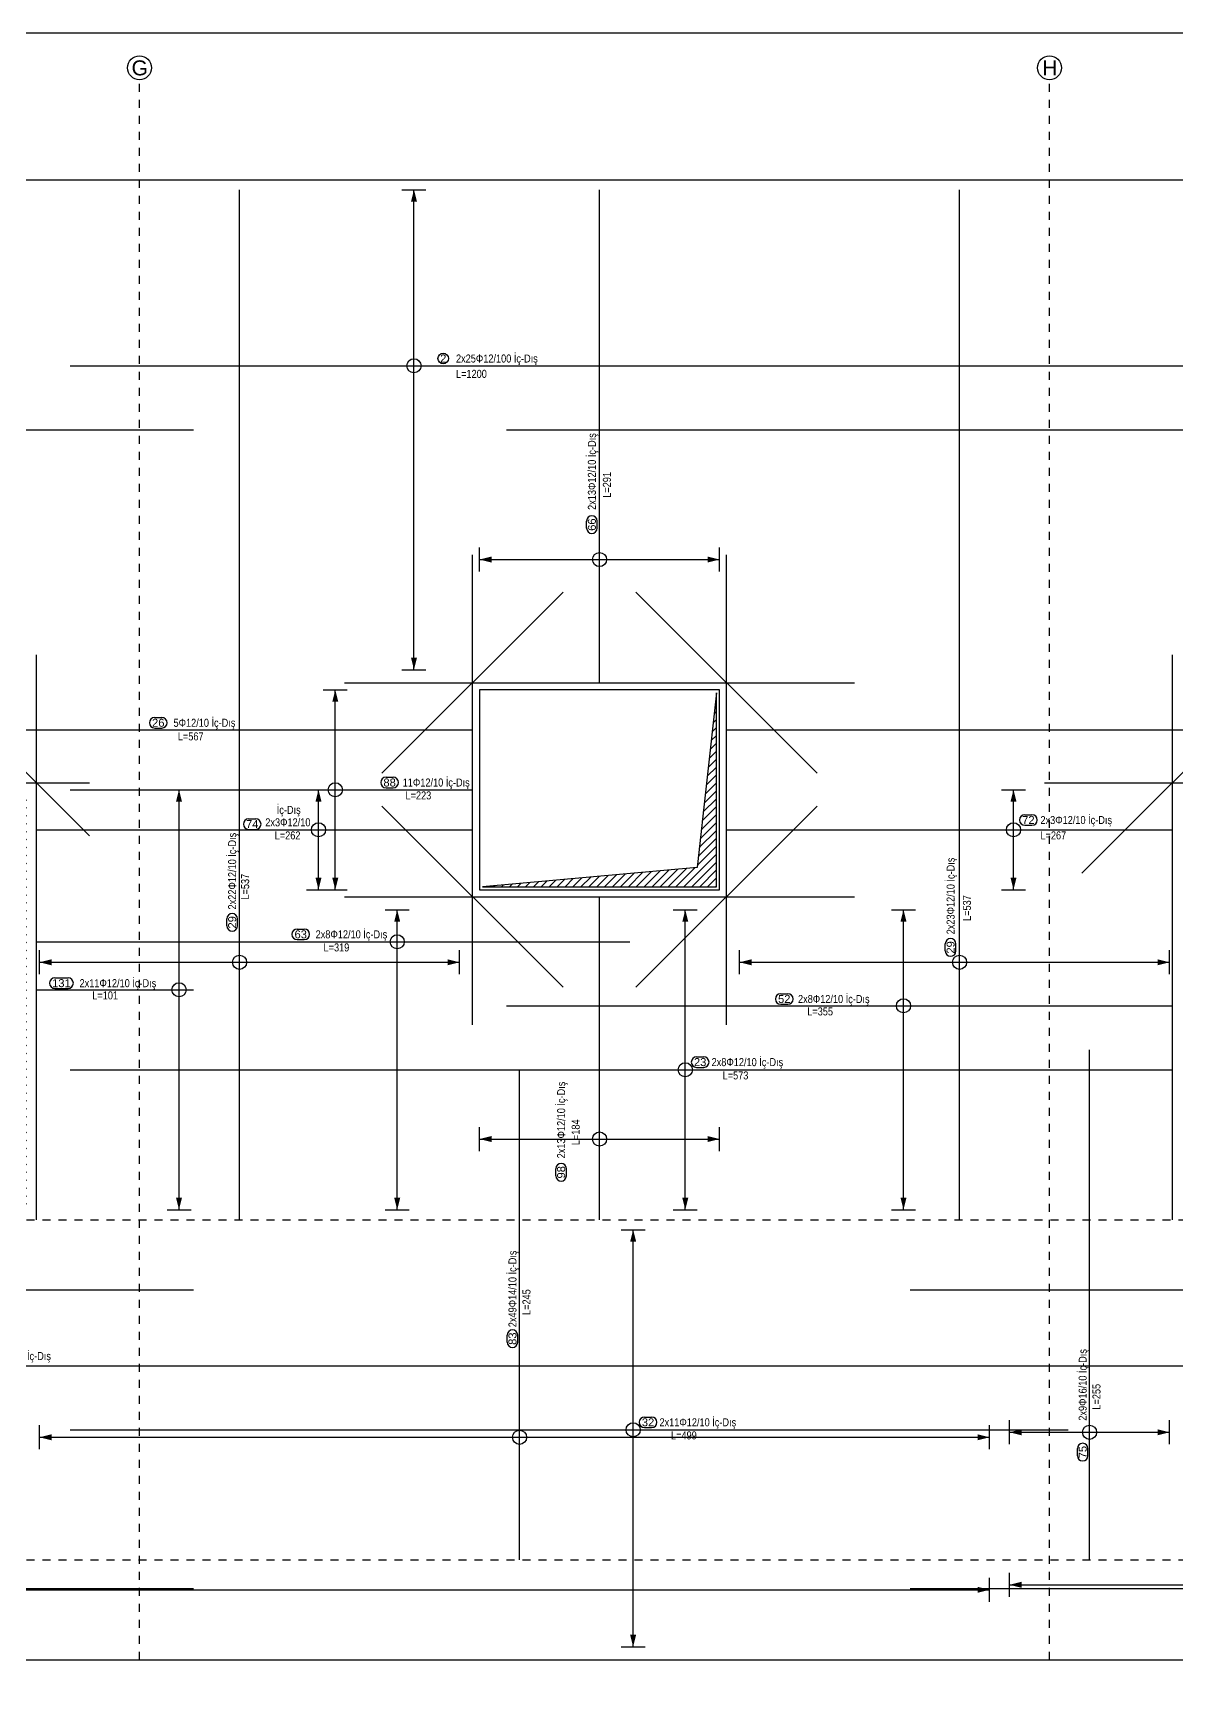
# Model space of a CAD drawing. Header units: metres. Extents: x 419734 to 420376, y 4564732 to 4565123.
# Drawn here: x 420136.75 to 420151.04, y 4564885.31 to 4564905.94 of the extents above; entities that cross this region are included whole.
import ezdxf

# ---------------------------------------------------------------- set-up
doc = ezdxf.new("R2010")
doc.units = ezdxf.units.M
doc.linetypes.add('NASCOSTA', pattern=[0.375, 0.25, -0.125])
doc.linetypes.add('TRATTO-PUNTO', pattern=[1, 0.5, -0.25, 0, -0.25])
for name, color, linetype in [('Standart', 7, 'Continuous'), ('SW_ASSI', 7, 'TRATTO-PUNTO'), ('SW_CANDELE', 252, 'Continuous'), ('SW_DIM', 33, 'Continuous'), ('SW_SEZIONI-ARMATURA', 3, 'Continuous'), ('SW_SEZIONI_CARPENTERIA', 4, 'Continuous'), ('SW_TRATT', 7, 'NASCOSTA'), ('SW_TRATTEGGIO_252', 252, 'Continuous'), ('SW_TXT_TESTI', 1, 'Continuous')]:
    doc.layers.add(name, color=color, linetype=linetype)
doc.styles.add('arial_1_18', font='arial.ttf', dxfattribs={"height": 0.2})
doc.styles.add('SWS', font='ARIALN.TTF')

msp = doc.modelspace()

# ---------------------------------------------------------------- hatches: boundary and pattern name
at = {"layer": 'Standart', "linetype": 'Continuous', "lineweight": 5}
msp.add_hatch(color=35, dxfattribs=at).paths.add_polyline_path([(420144.25032, 4564885.76625), (420144.21282, 4564885.91625), (420144.28782, 4564885.91625)])
at = {"layer": 'SW_DIM'}
for points in [[(420141.54834, 4564903.82875), (420141.47334, 4564903.82875), (420141.51084, 4564903.97875)], [(420142.48011, 4564899.31938), (420142.33011, 4564899.35688), (420142.48011, 4564899.39438)], [(420145.33011, 4564899.35688), (420145.18011, 4564899.31938), (420145.18011, 4564899.39438)], [(420141.51084, 4564897.97875), (420141.47334, 4564898.12875), (420141.54834, 4564898.12875)], [(420140.56427, 4564897.57875), (420140.48927, 4564897.57875), (420140.52677, 4564897.72875)], [(420138.61085, 4564896.32875), (420138.53585, 4564896.32875), (420138.57335, 4564896.47875)], [(420140.35459, 4564896.32875), (420140.27959, 4564896.32875), (420140.31709, 4564896.47875)], [(420149.04209, 4564896.32875), (420148.96709, 4564896.32875), (420149.00459, 4564896.47875)], [(420140.31709, 4564895.22875), (420140.27959, 4564895.37875), (420140.35459, 4564895.37875)], [(420140.52677, 4564895.22875), (420140.48927, 4564895.37875), (420140.56427, 4564895.37875)], [(420149.00459, 4564895.22875), (420148.96709, 4564895.37875), (420149.04209, 4564895.37875)], [(420141.33867, 4564894.82875), (420141.26367, 4564894.82875), (420141.30117, 4564894.97875)], [(420144.93927, 4564894.82875), (420144.86427, 4564894.82875), (420144.90177, 4564894.97875)], [(420147.66709, 4564894.82875), (420147.59209, 4564894.82875), (420147.62959, 4564894.97875)], [(420136.98011, 4564894.285), (420136.83011, 4564894.3225), (420136.98011, 4564894.36)], [(420142.08011, 4564894.3225), (420141.93011, 4564894.285), (420141.93011, 4564894.36)], [(420145.73011, 4564894.285), (420145.58011, 4564894.3225), (420145.73011, 4564894.36)], [(420150.95511, 4564894.3225), (420150.80511, 4564894.285), (420150.80511, 4564894.36)], [(420142.48011, 4564892.07563), (420142.33011, 4564892.11313), (420142.48011, 4564892.15063)], [(420145.33011, 4564892.11313), (420145.18011, 4564892.07563), (420145.18011, 4564892.15063)], [(420138.57335, 4564891.22875), (420138.53585, 4564891.37875), (420138.61085, 4564891.37875)], [(420141.30117, 4564891.22875), (420141.26367, 4564891.37875), (420141.33867, 4564891.37875)], [(420144.90177, 4564891.22875), (420144.86427, 4564891.37875), (420144.93927, 4564891.37875)], [(420147.62959, 4564891.22875), (420147.59209, 4564891.37875), (420147.66709, 4564891.37875)], [(420144.28782, 4564890.82875), (420144.21282, 4564890.82875), (420144.25032, 4564890.97875)], [(420136.98011, 4564888.3475), (420136.83011, 4564888.385), (420136.98011, 4564888.4225)], [(420148.70511, 4564888.385), (420148.55511, 4564888.3475), (420148.55511, 4564888.4225)], [(420149.10511, 4564888.41), (420148.95511, 4564888.4475), (420149.10511, 4564888.485)], [(420150.95511, 4564888.4475), (420150.80511, 4564888.41), (420150.80511, 4564888.485)], [(420148.70511, 4564886.47875), (420148.55511, 4564886.44125), (420148.55511, 4564886.51625)], [(420149.10511, 4564886.50375), (420148.95511, 4564886.54125), (420149.10511, 4564886.57875)]]:
    msp.add_hatch(color=256, dxfattribs=at).paths.add_polyline_path(points)
at = {"layer": 'SW_TRATTEGGIO_252'}
h = msp.add_hatch(dxfattribs=at)
h.set_pattern_fill('_USER', color=256, scale=0.07, angle=45, pattern_type=0)
h.set_pattern_definition([(45, (420069.559505, 4565743.56469), (-0.0494974747, 0.0494974747), [])])
h.paths.add_polyline_path([(420122.79209, 4564891.26625), (420122.79209, 4564896.44125), (420122.27459, 4564891.78375), (420116.86709, 4564891.26625)])
h.paths.add_polyline_path([(420136.66709, 4564891.26625), (420136.66709, 4564896.44125), (420136.14959, 4564891.78375), (420130.74209, 4564891.26625)])
h.paths.add_polyline_path([(420157.04209, 4564891.26625), (420157.04209, 4564896.44125), (420156.52459, 4564891.78375), (420151.11709, 4564891.26625)])
h.paths.add_polyline_path([(420113.60209, 4564895.26625), (420113.60209, 4564897.69125), (420113.35959, 4564895.50875), (420110.67709, 4564895.26625)])
h.paths.add_polyline_path([(420117.75995, 4564869.56443), (420117.75995, 4564874.73943), (420117.24245, 4564870.08193), (420111.83495, 4564869.56443)])
h.paths.add_polyline_path([(420162.41709, 4564887.51625), (420162.41709, 4564889.44125), (420162.22459, 4564887.70875), (420160.49209, 4564887.51625)])
h.paths.add_polyline_path([(420145.29209, 4564895.26625), (420145.29209, 4564897.69125), (420145.04959, 4564895.50875), (420142.36709, 4564895.26625)])
h.paths.add_polyline_path([(420126.84704, 4564868.88617), (420126.84704, 4564871.31117), (420126.60454, 4564869.12867), (420123.92204, 4564868.88617)])
h.paths.add_polyline_path([(420113.75995, 4564865.81443), (420113.75995, 4564867.73943), (420113.56745, 4564866.00693), (420111.83495, 4564865.81443)])
h.paths.add_polyline_path([(420112.40459, 4564887.51625), (420112.40459, 4564889.44125), (420112.21209, 4564887.70875), (420110.47959, 4564887.51625)])
h.paths.add_polyline_path([(420170.29209, 4564891.26625), (420170.29209, 4564896.44125), (420169.77459, 4564891.78375), (420164.36709, 4564891.26625)])

# ---------------------------------------------------------------- linework, layer by layer
for centre in [(420138.07959, 4564905.50376), (420149.45459, 4564905.50376)]:
    msp.add_circle(centre, 0.15)
at = {"layer": 'Standart', "color": 2}
msp.add_line((419946.10266, 4564905.93855), (420327.35266, 4564905.93855), dxfattribs=at)
at = {"layer": 'Standart', "color": 35, "linetype": 'Continuous', "lineweight": -3}
msp.add_lwpolyline([(420144.10032, 4564885.76625), (420144.40032, 4564885.76625)], dxfattribs=at)
at = {"layer": 'SW_ASSI', "ltscale": 0.2}
for points in [[(420138.07959, 4564885.60375), (420138.07959, 4564905.35376)], [(420149.45459, 4564885.60375), (420149.45459, 4564905.35376)]]:
    msp.add_lwpolyline(points, dxfattribs=at)
at = {"layer": 'SW_CANDELE'}
msp.add_lwpolyline([(420145.29209, 4564895.26625), (420145.29209, 4564897.69125), (420145.04959, 4564895.50875), (420142.36709, 4564895.26625)], close=True, dxfattribs=at)
at = {"layer": 'SW_DIM'}
for points in [[(420141.36084, 4564903.97875), (420141.66084, 4564903.97875)], [(420141.51084, 4564897.97875), (420141.51084, 4564903.97875)], [(420142.33011, 4564899.20688), (420142.33011, 4564899.50688)], [(420145.33011, 4564899.20688), (420145.33011, 4564899.50688)], [(420142.33011, 4564899.35688), (420145.33011, 4564899.35688)], [(420141.36084, 4564897.97875), (420141.66084, 4564897.97875)], [(420140.37677, 4564897.72875), (420140.67677, 4564897.72875)], [(420140.52677, 4564895.22875), (420140.52677, 4564897.72875)], [(420138.42335, 4564896.47875), (420138.72335, 4564896.47875)], [(420138.57335, 4564891.22875), (420138.57335, 4564896.47875)], [(420140.16709, 4564896.47875), (420140.46709, 4564896.47875)], [(420140.31709, 4564895.22875), (420140.31709, 4564896.47875)], [(420148.85459, 4564896.47875), (420149.15459, 4564896.47875)], [(420149.00459, 4564895.22875), (420149.00459, 4564896.47875)], [(420140.16709, 4564895.22875), (420140.67677, 4564895.22875)], [(420148.85459, 4564895.22875), (420149.15459, 4564895.22875)], [(420141.15117, 4564894.97875), (420141.45117, 4564894.97875)], [(420141.30117, 4564891.22875), (420141.30117, 4564894.97875)], [(420144.75177, 4564894.97875), (420145.05177, 4564894.97875)], [(420144.90177, 4564891.22875), (420144.90177, 4564894.97875)], [(420147.47959, 4564894.97875), (420147.77959, 4564894.97875)], [(420147.62959, 4564891.22875), (420147.62959, 4564894.97875)], [(420136.83011, 4564894.1725), (420136.83011, 4564894.4725)], [(420136.83011, 4564894.3225), (420142.08011, 4564894.3225)], [(420142.08011, 4564894.1725), (420142.08011, 4564894.4725)], [(420145.58011, 4564894.1725), (420145.58011, 4564894.4725)], [(420145.58011, 4564894.3225), (420150.95511, 4564894.3225)], [(420150.95511, 4564894.1725), (420150.95511, 4564894.4725)], [(420142.33011, 4564891.96313), (420142.33011, 4564892.26313)], [(420145.33011, 4564891.96313), (420145.33011, 4564892.26313)], [(420142.33011, 4564892.11313), (420145.33011, 4564892.11313)], [(420138.42335, 4564891.22875), (420138.72335, 4564891.22875)], [(420141.15117, 4564891.22875), (420141.45117, 4564891.22875)], [(420144.75177, 4564891.22875), (420145.05177, 4564891.22875)], [(420147.47959, 4564891.22875), (420147.77959, 4564891.22875)], [(420144.10032, 4564890.97875), (420144.40032, 4564890.97875)], [(420144.25032, 4564885.76625), (420144.25032, 4564890.97875)], [(420148.95511, 4564888.2975), (420148.95511, 4564888.5975)], [(420150.95511, 4564888.2975), (420150.95511, 4564888.5975)], [(420136.83011, 4564888.235), (420136.83011, 4564888.535)], [(420136.83011, 4564888.385), (420148.70511, 4564888.385)], [(420148.70511, 4564888.235), (420148.70511, 4564888.535)], [(420148.95511, 4564888.4475), (420150.95511, 4564888.4475)], [(420148.95511, 4564886.39125), (420148.95511, 4564886.69125)], [(420109.97959, 4564886.47875), (420148.70511, 4564886.47875)], [(420148.70511, 4564886.32875), (420148.70511, 4564886.62875)], [(420148.95511, 4564886.54125), (420172.2046, 4564886.54125)]]:
    msp.add_lwpolyline(points, dxfattribs=at)
for centre in [(420141.51084, 4564901.77875), (420143.83011, 4564899.35688), (420140.52677, 4564896.47875), (420140.31709, 4564895.97875), (420149.00459, 4564895.97875), (420141.30117, 4564894.57875), (420139.33011, 4564894.3225), (420148.33011, 4564894.3225), (420138.57335, 4564893.97875), (420147.62959, 4564893.77875), (420144.90177, 4564892.97875), (420143.83011, 4564892.11313), (420144.25032, 4564888.47875), (420142.83011, 4564888.385), (420149.95511, 4564888.4475)]:
    msp.add_circle(centre, 0.08839, dxfattribs=at)
at = {"layer": 'SW_SEZIONI-ARMATURA'}
for points in [[(420139.33011, 4564891.10375), (420139.33011, 4564903.97875)], [(420143.83011, 4564897.81625), (420143.83011, 4564903.97875)], [(420148.33011, 4564891.10375), (420148.33011, 4564903.97875)], [(420137.21145, 4564901.77875), (420167.21145, 4564901.77875)], [(420109.25459, 4564900.97875), (420138.7546, 4564900.97875)], [(420142.66709, 4564900.97875), (420172.16709, 4564900.97875)], [(420143.66849, 4564899.74885), (420143.66849, 4564899.83823)], [(420143.80049, 4564899.74885), (420143.80049, 4564899.83823)], [(420142.24209, 4564893.54125), (420142.24209, 4564899.41625)], [(420145.41709, 4564893.54125), (420145.41709, 4564899.41625)], [(420141.11071, 4564896.68488), (420143.37346, 4564898.94763)], [(420144.28572, 4564898.94763), (420146.54846, 4564896.68488)], [(420136.7921, 4564891.10375), (420136.7921, 4564898.16625)], [(420150.99209, 4564891.10375), (420150.99209, 4564898.16625)], [(420135.66072, 4564897.69763), (420137.45512, 4564895.90324)], [(420140.64209, 4564897.81625), (420147.01709, 4564897.81625)], [(420149.86071, 4564895.43488), (420152.12346, 4564897.69763)], [(420129.16709, 4564897.22875), (420142.24209, 4564897.22875)], [(420138.26939, 4564897.38248), (420138.35877, 4564897.38248)], [(420138.26939, 4564897.25048), (420138.35877, 4564897.25048)], [(420145.41709, 4564897.22875), (420172.16709, 4564897.22875)], [(420141.16147, 4564896.63583), (420141.25085, 4564896.63583)], [(420129.16709, 4564896.56625), (420137.45512, 4564896.56625)], [(420137.21145, 4564896.47875), (420142.24209, 4564896.47875)], [(420141.16147, 4564896.50383), (420141.25085, 4564896.50383)], [(420149.39209, 4564896.56625), (420158.76709, 4564896.56625)], [(420141.11071, 4564896.27263), (420143.37346, 4564894.00988)], [(420144.28572, 4564894.00988), (420146.54846, 4564896.27263)], [(420136.7921, 4564895.97875), (420142.24209, 4564895.97875)], [(420139.44383, 4564896.11606), (420139.53321, 4564896.11606)], [(420139.44383, 4564895.98406), (420139.53321, 4564895.98406)], [(420145.41709, 4564895.97875), (420150.99209, 4564895.97875)], [(420149.14593, 4564896.16675), (420149.23531, 4564896.16675)], [(420149.14593, 4564896.03475), (420149.23531, 4564896.03475)], [(420140.64209, 4564895.14125), (420147.01709, 4564895.14125)], [(420143.83011, 4564891.10375), (420143.83011, 4564895.14125)], [(420139.17174, 4564894.77718), (420139.17174, 4564894.86656)], [(420139.30374, 4564894.77718), (420139.30374, 4564894.86656)], [(420140.05026, 4564894.7379), (420140.13964, 4564894.7379)], [(420136.7921, 4564894.57875), (420144.21024, 4564894.57875)], [(420140.05026, 4564894.6059), (420140.13964, 4564894.6059)], [(420148.15242, 4564894.46385), (420148.15242, 4564894.55323)], [(420148.28442, 4564894.46385), (420148.28442, 4564894.55323)], [(420137.02028, 4564894.12759), (420137.18736, 4564894.12759)], [(420136.7921, 4564893.97875), (420138.7546, 4564893.97875)], [(420137.02028, 4564893.99559), (420137.18736, 4564893.99559)], [(420146.09444, 4564893.92965), (420146.18382, 4564893.92965)], [(420142.66709, 4564893.77875), (420150.99209, 4564893.77875)], [(420146.09444, 4564893.79765), (420146.18382, 4564893.79765)], [(420145.04311, 4564893.14099), (420145.13249, 4564893.14099)], [(420149.95511, 4564886.85375), (420149.95511, 4564893.22875)], [(420137.21145, 4564892.97875), (420150.99209, 4564892.97875)], [(420142.83011, 4564886.85375), (420142.83011, 4564892.97875)], [(420145.04311, 4564893.00899), (420145.13249, 4564893.00899)], [(420143.28387, 4564891.65288), (420143.28387, 4564891.74226)], [(420143.41587, 4564891.65288), (420143.41587, 4564891.74226)], [(420109.25459, 4564890.22875), (420138.7546, 4564890.22875)], [(420147.71384, 4564890.22875), (420172.16709, 4564890.22875)], [(420142.67561, 4564889.57333), (420142.67561, 4564889.66271)], [(420142.80761, 4564889.57333), (420142.80761, 4564889.66271)], [(420112.5296, 4564889.27875), (420160.3671, 4564889.27875)], [(420144.39166, 4564888.63841), (420144.48104, 4564888.63841)], [(420137.21145, 4564888.47875), (420149.68919, 4564888.47875)], [(420144.39166, 4564888.50641), (420144.48104, 4564888.50641)], [(420149.80318, 4564888.15487), (420149.80318, 4564888.24425)], [(420149.93518, 4564888.15487), (420149.93518, 4564888.24425)], [(420109.25459, 4564886.49375), (420138.7546, 4564886.49375)], [(420147.71384, 4564886.49375), (420172.16709, 4564886.49375)]]:
    msp.add_lwpolyline(points, dxfattribs=at)
msp.add_circle((420141.87653, 4564901.86983), 0.066, dxfattribs=at)
for centre, start, end in [((420143.73449, 4564899.83823), 0, 180), ((420143.73449, 4564899.74885), 180, 0), ((420138.26939, 4564897.31648), 90, 270), ((420138.35877, 4564897.31648), 270, 90), ((420141.16147, 4564896.56983), 90, 270), ((420141.25085, 4564896.56983), 270, 90), ((420139.44383, 4564896.05006), 90, 270), ((420139.53321, 4564896.05006), 270, 90), ((420149.14593, 4564896.10075), 90, 270), ((420149.23531, 4564896.10075), 270, 90), ((420139.23774, 4564894.86656), 0, 180), ((420139.23774, 4564894.77718), 180, 0), ((420140.05026, 4564894.6719), 90, 270), ((420140.13964, 4564894.6719), 270, 90), ((420148.21842, 4564894.55323), 0, 180), ((420148.21842, 4564894.46385), 180, 0), ((420137.02028, 4564894.06159), 90, 270), ((420137.18736, 4564894.06159), 270, 90), ((420146.09444, 4564893.86365), 90, 270), ((420146.18382, 4564893.86365), 270, 90), ((420145.04311, 4564893.07499), 90, 270), ((420145.13249, 4564893.07499), 270, 90), ((420143.34987, 4564891.74226), 0, 180), ((420143.34987, 4564891.65288), 180, 0), ((420142.74161, 4564889.66271), 0, 180), ((420142.74161, 4564889.57333), 180, 0), ((420144.39166, 4564888.57241), 90, 270), ((420144.48104, 4564888.57241), 270, 90), ((420149.86918, 4564888.24425), 0, 180), ((420149.86918, 4564888.15487), 180, 0)]:
    msp.add_arc(centre, 0.066, start, end, dxfattribs=at)
at = {"layer": 'SW_SEZIONI_CARPENTERIA'}
for points in [[(420109.06709, 4564904.10376), (420172.3296, 4564904.10376)], [(420107.94209, 4564885.60375), (420174.0796, 4564885.60375)]]:
    msp.add_lwpolyline(points, dxfattribs=at)
msp.add_lwpolyline([(420145.32959, 4564895.22875), (420145.32959, 4564897.72875), (420142.32959, 4564897.72875), (420142.32959, 4564895.22875)], close=True, dxfattribs=at)
at = {"layer": 'SW_TRATT', "ltscale": 0.2}
for points in [[(420109.06709, 4564891.10375), (420172.3296, 4564891.10375)], [(420109.06709, 4564886.85375), (420172.3296, 4564886.85375)]]:
    msp.add_lwpolyline(points, dxfattribs=at)

# ---------------------------------------------------------------- texts
at = {"layer": 'SW_TXT_TESTI', "style": 'arial_1_18'}
for s, height, p in [('G', 0.1875, (420137.98053, 4564905.409)), ('H', 0.1875, (420149.3643, 4564905.409)), ('2', 0.1, (420141.83769, 4564901.81983)), ('26', 0.1, (420138.23639, 4564897.26648)), ('88', 0.1, (420141.12847, 4564896.51983)), ('74', 0.1, (420139.41083, 4564896.00006)), ('72', 0.1, (420149.11293, 4564896.05075)), ('63', 0.1, (420140.01726, 4564894.6219)), ('131', 0.1, (420136.98728, 4564894.01159)), ('52', 0.1, (420146.06144, 4564893.81365)), ('23', 0.1, (420145.01011, 4564893.02499)), ('32', 0.1, (420144.35866, 4564888.52241))]:
    msp.add_text(s, height=height, dxfattribs=at).set_placement(p)
at = {"layer": 'SW_TXT_TESTI', "color": 2, "linetype": 'Continuous', "lineweight": 5, "style": 'SWS'}
for s, p in [('2x25Φ12/100 İç-Dış', (420142.03584, 4564901.81983)), ('L=1200', (420142.03584, 4564901.62783)), ('5Φ12/10 İç-Dış', (420138.50489, 4564897.26648)), ('L=567', (420138.55874, 4564897.09639)), ('11Φ12/10 İç-Dış', (420141.36991, 4564896.51983)), ('L=223', (420141.40478, 4564896.35875)), ('İç-Dış', (420139.79514, 4564896.17756)), ('2x3Φ12/10 İç-Dış', (420149.34149, 4564896.05075)), ('2x3Φ12/10', (420139.65227, 4564896.02245)), ('L=262', (420139.76976, 4564895.85875)), ('L=267', (420149.34149, 4564895.85875)), ('2x8Φ12/10 İç-Dış', (420140.28138, 4564894.6219)), ('L=319', (420140.38032, 4564894.45875)), ('2x11Φ12/10 İç-Dış', (420137.33051, 4564894.01159)), ('L=101', (420137.48924, 4564893.85875)), ('2x8Φ12/10 İç-Dış', (420146.31113, 4564893.81365)), ('L=355', (420146.42656, 4564893.65875)), ('2x8Φ12/10 İç-Dış', (420145.23094, 4564893.02499)), ('L=573', (420145.36879, 4564892.85875)), ('2x11Φ12/10 İç-Dış', (420136.01419, 4564889.35075)), ('2x11Φ12/10 İç-Dış', (420144.57949, 4564888.52241)), ('L=499', (420144.72378, 4564888.35875))]:
    msp.add_text(s, height=0.1, dxfattribs=at).set_placement(p)
for s, p in [('2x13Φ12/10 İç-Dış', (420143.78449, 4564899.97749)), ('L=291', (420143.97201, 4564900.12921)), ('2x22Φ12/10 İç-Dış', (420139.28774, 4564894.98273)), ('2x23Φ12/10 İç-Dış', (420148.26842, 4564894.67229)), ('L=537', (420139.45011, 4564895.10641)), ('L=537', (420148.47279, 4564894.83926)), ('2x13Φ12/10 İç-Dış', (420143.39987, 4564891.87163)), ('L=184', (420143.58197, 4564892.03654)), ('2x49Φ14/10 İç-Dış', (420142.79161, 4564889.76115)), ('L=245', (420142.9666, 4564889.9137)), ('2x9Φ16/10 İç-Dış', (420149.91918, 4564888.59274)), ('L=255', (420150.0916, 4564888.73085))]:
    msp.add_text(s, height=0.1, rotation=90, dxfattribs=at).set_placement(p)
at = {"layer": 'SW_TXT_TESTI', "style": 'arial_1_18'}
for s, p in [('66', (420143.78449, 4564899.71585)), ('29', (420139.28774, 4564894.74418)), ('29', (420148.26842, 4564894.43085)), ('98', (420143.39987, 4564891.61988)), ('83', (420142.79161, 4564889.54033)), ('75', (420149.91918, 4564888.12187))]:
    msp.add_text(s, height=0.1, rotation=90, dxfattribs=at).set_placement(p)

doc.saveas('drawing.dxf')
